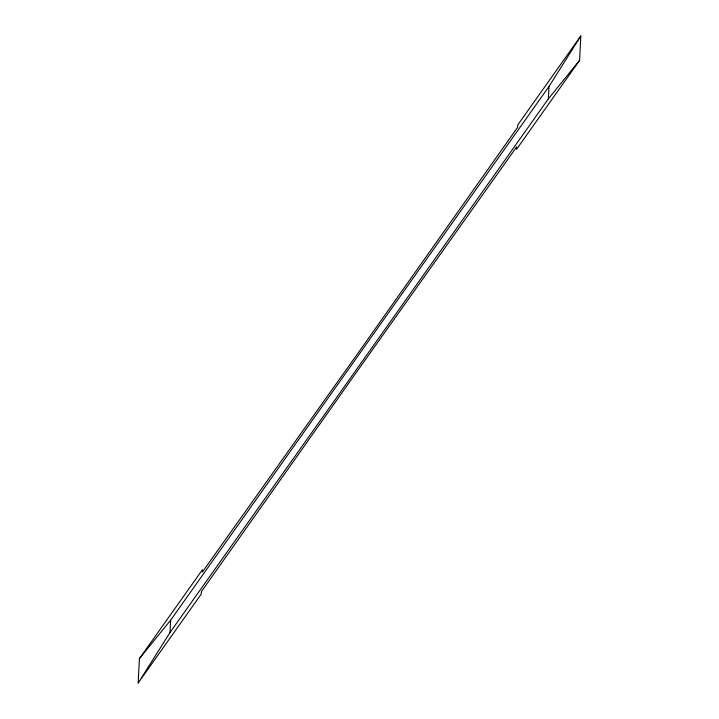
<?xml version="1.0" encoding="UTF-8"?>
<svg xmlns="http://www.w3.org/2000/svg" width="719" height="719" viewBox="0 0 719 719"><rect width="100%" height="100%" fill="white"/><g stroke="black" fill="none" stroke-linecap="round" stroke-linejoin="round"><path stroke-width="1.08" d="M138.165 683.05L139.405 658.631L202.461 569.673L202.345 572.081L359.958 350.378L517.653 127.308L517.77 124.908L580.835 35.95L579.595 60.369L516.539 149.327L516.655 146.919L359.042 368.622L201.347 591.692L201.23 594.092L138.165 683.05L169.999 632.54L548.372 98.818L579.595 60.369M169.999 632.54L170.628 620.182L549.001 86.46L580.835 35.95M548.372 98.818L549.001 86.46M139.405 658.631L170.628 620.182"/></g></svg>
